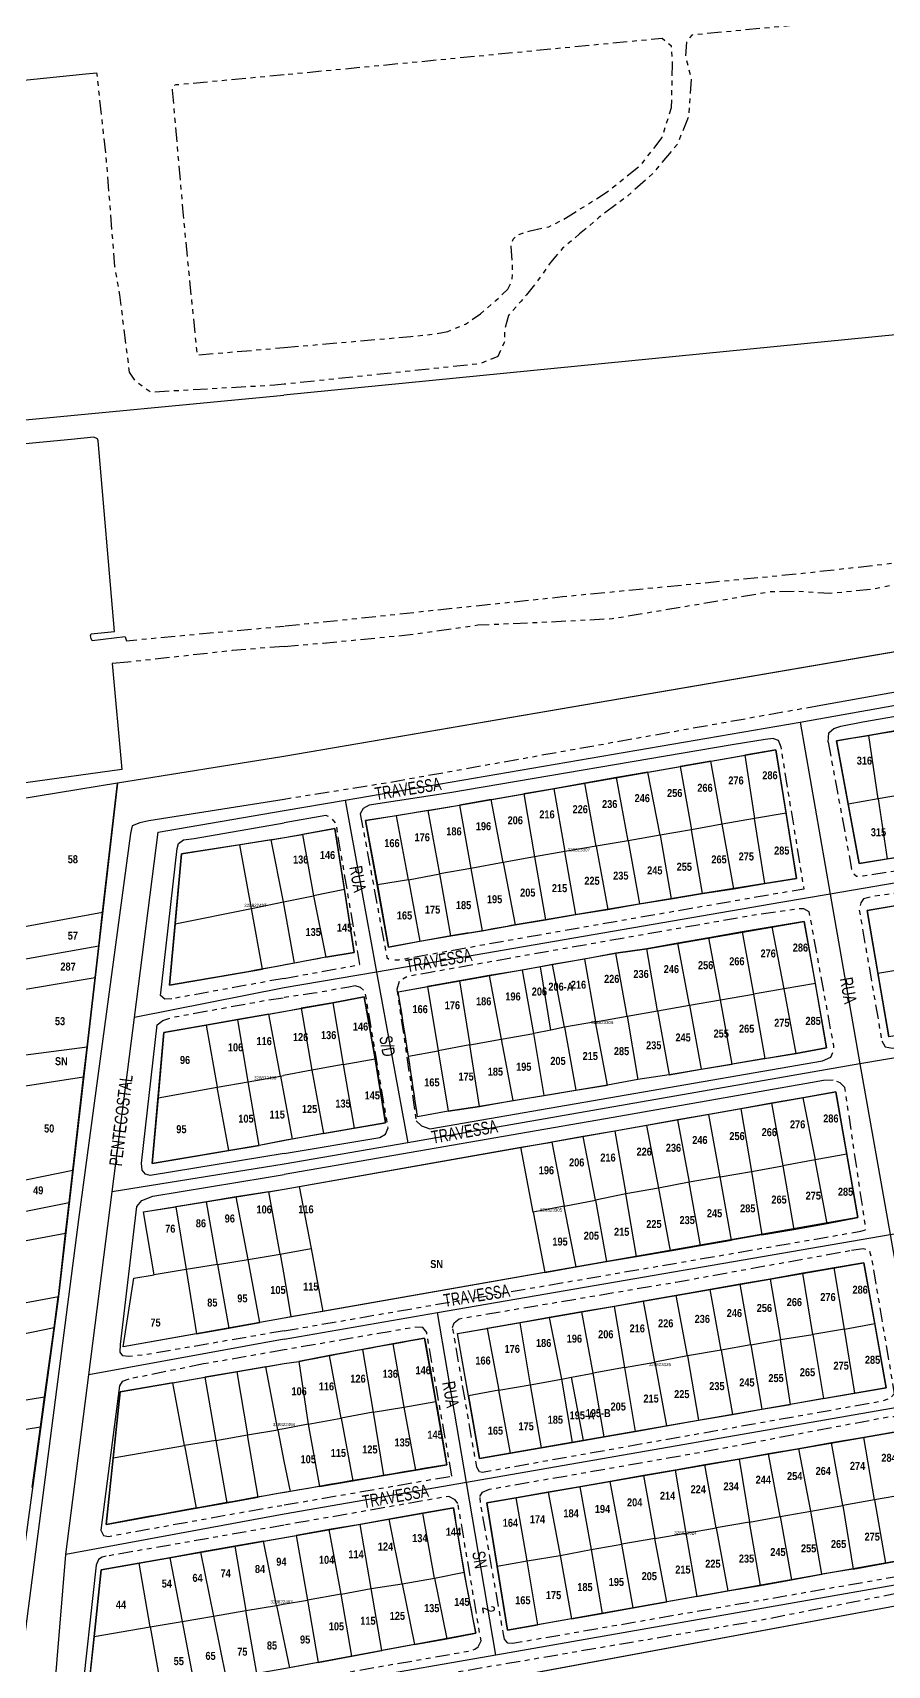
# Model space of a CAD drawing. Extents: x 205316 to 208372, y 4848714 to 4853250.
# Drawn here: x 205718 to 205985, y 4851613 to 4852124 of the extents above; entities that cross this region are included whole.
import ezdxf
from ezdxf.enums import TextEntityAlignment as Align

# ---------------------------------------------------------------- set-up
doc = ezdxf.new("R2010")
doc.units = 0
doc.header["$LTSCALE"] = 1.5
doc.header["$MEASUREMENT"] = 0
doc.linetypes.add('TRACO_25', pattern=[8, 3, -1, 1, -1, 1, -1])
for name, color, linetype in [('CD-MALHA-LOTES', 40, 'CONTINUOUS'), ('CD_TXT_QUADRA', 7, 'CONTINUOUS'), ('RU-QUADRAS', 6, 'CONTINUOUS'), ('SV-EIXO-RUA-N-PAV', 6, 'CONTINUOUS'), ('SV-EIXO-RUA-PAV', 20, 'CONTINUOUS'), ('SV-RUA-NAO-PAV-S-GUIA-C-GUIA', 7, 'CONTINUOUS'), ('SV-RUA-PAVIM-S-GUIA-C-GUIA', 7, 'CONTINUOUS'), ('SV-TXT-RUA-N-PAV-S-GUIA-C-GUIA', 7, 'CONTINUOUS'), ('SV-TXT-RUA-PAV-S-GUIA-C-GUIA', 7, 'CONTINUOUS'), ('Th_NmrPort', 7, 'CONTINUOUS')]:
    doc.layers.add(name, color=color, linetype=linetype)
doc.styles.add('ARIAL', font='arial.ttf')
doc.styles.add('ROMANS', font='arial.ttf', dxfattribs={"height": 0.2})
doc.styles.get("Standard").update_dxf_attribs({"font": 'swisscbo.ttf'})

msp = doc.modelspace()

# ---------------------------------------------------------------- linework, layer by layer
at = {"layer": 'CD-MALHA-LOTES', "linetype": 'Continuous'}
for p, q in [((206404.68, 4852070.14), (205796.26, 4852010.41)), ((205660.51, 4851997.41), (205796.26, 4852010.41)), ((206000.03, 4851932.31), (205796.26, 4851897.44)), ((205979.02, 4851904.06), (205968.94, 4851902.37)), ((205968.94, 4851902.37), (205972.58, 4851882.57)), ((205988.42, 4851905.65), (205979.02, 4851904.06)), ((205981.96, 4851884.22), (205979.02, 4851904.06)), ((205796.26, 4851897.44), (205744.21, 4851889.08)), ((205929.64, 4851896.05), (205920.06, 4851894.35)), ((205929.64, 4851896.05), (205940.27, 4851897.83)), ((205933.19, 4851876.35), (205929.64, 4851896.05)), ((205949.97, 4851899.52), (205940.27, 4851897.83)), ((205940.27, 4851897.83), (205943.31, 4851878.04)), ((205953.17, 4851879.74), (205949.97, 4851899.52)), ((205900.21, 4851890.89), (205890.29, 4851889.09)), ((205909.99, 4851892.59), (205900.21, 4851890.89)), ((205903.79, 4851871.08), (205900.21, 4851890.89)), ((205909.99, 4851892.59), (205920.06, 4851894.35)), ((205913.79, 4851872.88), (205909.99, 4851892.59)), ((205920.06, 4851894.35), (205923.59, 4851874.56)), ((205744.21, 4851889.08), (205696.04, 4851881.31)), ((205739.58, 4851848.82), (205744.21, 4851889.08)), ((205861.07, 4851883.99), (205871.19, 4851885.76)), ((205880.64, 4851887.37), (205871.19, 4851885.76)), ((205871.19, 4851885.76), (205874.56, 4851866.06)), ((205890.29, 4851889.09), (205880.64, 4851887.37)), ((205880.64, 4851887.37), (205884.05, 4851867.73)), ((205893.85, 4851869.44), (205890.29, 4851889.09)), ((205992.31, 4851886.04), (205981.96, 4851884.22)), ((205841.29, 4851880.56), (205831.46, 4851878.94)), ((205841.29, 4851880.56), (205851.11, 4851882.21)), ((205844.99, 4851860.76), (205841.29, 4851880.56)), ((205861.07, 4851883.99), (205851.11, 4851882.21)), ((205851.11, 4851882.21), (205854.66, 4851862.5)), ((205864.78, 4851864.36), (205861.07, 4851883.99)), ((205981.96, 4851884.22), (205972.58, 4851882.57)), ((205972.58, 4851882.57), (205975.98, 4851864.06)), ((205981.96, 4851884.22), (205984.74, 4851865.46)), ((205831.46, 4851878.94), (205821.79, 4851877.41)), ((205821.79, 4851877.41), (205825.5, 4851857.35)), ((205835.16, 4851858.96), (205831.46, 4851878.94)), ((205933.19, 4851876.35), (205923.59, 4851874.56)), ((205943.31, 4851878.04), (205933.19, 4851876.35)), ((205936.9, 4851856.13), (205933.19, 4851876.35)), ((205953.17, 4851879.74), (205943.31, 4851878.04)), ((205946.51, 4851857.74), (205943.31, 4851878.04)), ((205956.41, 4851859.34), (205953.17, 4851879.74)), ((205792.29, 4851871.44), (205782.49, 4851869.89)), ((205792.29, 4851871.44), (205796.44, 4851872.1)), ((205796.13, 4851852.04), (205792.29, 4851871.44)), ((205796.44, 4851872.1), (205802.08, 4851873.06)), ((205812.13, 4851874.96), (205802.08, 4851873.06)), ((205802.08, 4851873.06), (205805.47, 4851853.89)), ((205815.19, 4851855.89), (205812.13, 4851874.96)), ((205903.79, 4851871.08), (205893.85, 4851869.44)), ((205913.79, 4851872.88), (205903.79, 4851871.08)), ((205903.79, 4851871.08), (205907.38, 4851851.39)), ((205923.59, 4851874.56), (205913.79, 4851872.88)), ((205913.79, 4851872.88), (205917.32, 4851852.96)), ((205927.1, 4851854.66), (205923.59, 4851874.56)), ((205786.11, 4851849.99), (205782.49, 4851869.89)), ((205874.56, 4851866.06), (205864.78, 4851864.36)), ((205884.05, 4851867.73), (205874.56, 4851866.06)), ((205874.56, 4851866.06), (205877.96, 4851846.37)), ((205893.85, 4851869.44), (205884.05, 4851867.73)), ((205887.47, 4851848.04), (205884.05, 4851867.73)), ((205893.85, 4851869.44), (205897.45, 4851849.64)), ((205975.98, 4851864.06), (205984.74, 4851865.46)), ((205984.74, 4851865.46), (205996.04, 4851867.26)), ((205835.16, 4851858.96), (205844.99, 4851860.76)), ((205854.66, 4851862.5), (205844.99, 4851860.76)), ((205848.37, 4851841.45), (205844.99, 4851860.76)), ((205864.78, 4851864.36), (205854.66, 4851862.5)), ((205854.66, 4851862.5), (205858.22, 4851842.98)), ((205864.78, 4851864.36), (205868.51, 4851844.87)), ((205815.19, 4851855.89), (205805.47, 4851853.89)), ((205818.25, 4851836.18), (205815.19, 4851855.89)), ((205835.16, 4851858.96), (205825.5, 4851857.35)), ((205825.5, 4851857.35), (205828.96, 4851837.87)), ((205835.16, 4851858.96), (205838.71, 4851839.73)), ((205917.32, 4851852.96), (205927.1, 4851854.66)), ((205927.1, 4851854.66), (205936.9, 4851856.13)), ((205936.9, 4851856.13), (205946.51, 4851857.74)), ((205946.51, 4851857.74), (205956.41, 4851859.34)), ((205762.25, 4851845.12), (205786.11, 4851849.99)), ((205786.11, 4851849.99), (205796.13, 4851852.04)), ((205789.56, 4851831.04), (205786.11, 4851849.99)), ((205796.13, 4851852.04), (205805.47, 4851853.89)), ((205799.59, 4851832.9), (205796.13, 4851852.04)), ((205805.47, 4851853.89), (205809.39, 4851834.72)), ((205887.47, 4851848.04), (205897.45, 4851849.64)), ((205897.45, 4851849.64), (205907.38, 4851851.39)), ((205907.38, 4851851.39), (205917.32, 4851852.96)), ((205690.93, 4851839.94), (205739.58, 4851848.82)), ((205738.39, 4851838.25), (205739.58, 4851848.82)), ((205858.22, 4851842.98), (205868.51, 4851844.87)), ((205868.51, 4851844.87), (205877.96, 4851846.37)), ((205877.96, 4851846.37), (205887.47, 4851848.04)), ((205958.89, 4851845.9), (205948.85, 4851844.2)), ((205962.38, 4851826.56), (205958.89, 4851845.9)), ((205828.96, 4851837.87), (205838.71, 4851839.73)), ((205838.71, 4851839.73), (205848.37, 4851841.45)), ((205848.37, 4851841.45), (205858.22, 4851842.98)), ((205929.01, 4851840.81), (205919.36, 4851839.1)), ((205939.5, 4851842.62), (205929.01, 4851840.81)), ((205932.73, 4851821.47), (205929.01, 4851840.81)), ((205948.85, 4851844.2), (205939.5, 4851842.62)), ((205939.5, 4851842.62), (205942.99, 4851823.17)), ((205952.57, 4851824.87), (205948.85, 4851844.2)), ((205689.62, 4851829.67), (205738.39, 4851838.25)), ((205737.26, 4851828.44), (205738.39, 4851838.25)), ((205809.39, 4851834.72), (205799.59, 4851832.9)), ((205809.39, 4851834.72), (205818.25, 4851836.18)), ((205900.01, 4851835.96), (205890.15, 4851834.15)), ((205909.68, 4851837.39), (205900.01, 4851835.96)), ((205903.52, 4851816.27), (205900.01, 4851835.96)), ((205919.36, 4851839.1), (205909.68, 4851837.39)), ((205913, 4851817.98), (205909.68, 4851837.39)), ((205922.96, 4851819.79), (205919.36, 4851839.1)), ((205796.27, 4851832.21), (205789.56, 4851831.04)), ((205799.59, 4851832.9), (205796.27, 4851832.21)), ((205870.85, 4851830.72), (205860.39, 4851828.99)), ((205876.4, 4851831.78), (205870.85, 4851830.72)), ((205874.41, 4851810.95), (205870.85, 4851830.72)), ((205880.22, 4851832.41), (205876.4, 4851831.78)), ((205879.67, 4851811.98), (205876.4, 4851831.78)), ((205890.15, 4851834.15), (205880.22, 4851832.41)), ((205883.98, 4851812.86), (205880.22, 4851832.41)), ((205890.15, 4851834.15), (205893.66, 4851814.56)), ((205981.88, 4851829.78), (205991.25, 4851831.32)), ((205981.88, 4851829.78), (205985.25, 4851809.9)), ((205688.42, 4851820.24), (205737.26, 4851828.44)), ((205734.76, 4851806.75), (205737.26, 4851828.44)), ((205831.96, 4851823.92), (205841.18, 4851825.63)), ((205851.14, 4851827.36), (205841.18, 4851825.63)), ((205841.18, 4851825.63), (205844.43, 4851805.45)), ((205860.39, 4851828.99), (205851.14, 4851827.36)), ((205851.14, 4851827.36), (205854.32, 4851807.31)), ((205860.39, 4851828.99), (205864.14, 4851809.12)), ((205952.57, 4851824.87), (205942.99, 4851823.17)), ((205962.38, 4851826.56), (205952.57, 4851824.87)), ((205956.29, 4851804.63), (205952.57, 4851824.87)), ((205965.87, 4851806.44), (205962.38, 4851826.56)), ((205811.58, 4851820.5), (205801.68, 4851818.77)), ((205821.33, 4851822.34), (205811.58, 4851820.5)), ((205811.58, 4851820.5), (205814.73, 4851801.24)), ((205824.79, 4851802.97), (205821.33, 4851822.34)), ((205835.19, 4851803.82), (205831.96, 4851823.92)), ((205913, 4851817.98), (205922.96, 4851819.79)), ((205922.96, 4851819.79), (205932.73, 4851821.47)), ((205922.96, 4851819.79), (205926.66, 4851799.72)), ((205932.73, 4851821.47), (205942.99, 4851823.17)), ((205936.37, 4851801.33), (205932.73, 4851821.47)), ((205942.99, 4851823.17), (205946.5, 4851803.06)), ((205781.89, 4851815.27), (205771.92, 4851813.51)), ((205791.52, 4851816.98), (205781.89, 4851815.27)), ((205785.13, 4851795.82), (205781.89, 4851815.27)), ((205791.52, 4851816.98), (205796.27, 4851817.82)), ((205795.14, 4851797.58), (205791.52, 4851816.98)), ((205796.27, 4851817.82), (205801.68, 4851818.77)), ((205801.68, 4851818.77), (205804.96, 4851799.4)), ((205893.66, 4851814.56), (205883.98, 4851812.86)), ((205893.66, 4851814.56), (205903.52, 4851816.27)), ((205897.35, 4851794.77), (205893.66, 4851814.56)), ((205903.52, 4851816.27), (205913, 4851817.98)), ((205903.52, 4851816.27), (205906.84, 4851796.49)), ((205913, 4851817.98), (205916.7, 4851798.01)), ((205771.92, 4851813.51), (205775.44, 4851794.1)), ((205854.32, 4851807.31), (205864.14, 4851809.12)), ((205864.14, 4851809.12), (205874.41, 4851810.95)), ((205864.14, 4851809.12), (205867.83, 4851789.92)), ((205879.67, 4851811.98), (205874.41, 4851810.95)), ((205877.61, 4851791.54), (205874.41, 4851810.95)), ((205883.98, 4851812.86), (205879.67, 4851811.98)), ((205883.98, 4851812.86), (205887.49, 4851793.16)), ((205685.92, 4851800.45), (205734.76, 4851806.75)), ((205733.67, 4851797.33), (205734.76, 4851806.75)), ((205835.19, 4851803.82), (205844.43, 4851805.45)), ((205838.03, 4851784.86), (205835.19, 4851803.82)), ((205854.32, 4851807.31), (205844.43, 4851805.45)), ((205844.43, 4851805.45), (205847.62, 4851786.61)), ((205857.34, 4851788.12), (205854.32, 4851807.31)), ((205946.5, 4851803.06), (205956.29, 4851804.63)), ((205956.29, 4851804.63), (205965.87, 4851806.44)), ((205804.96, 4851799.4), (205796.13, 4851797.79)), ((205814.73, 4851801.24), (205804.96, 4851799.4)), ((205804.96, 4851799.4), (205808.63, 4851779.63)), ((205814.73, 4851801.24), (205824.79, 4851802.97)), ((205814.73, 4851801.24), (205818.18, 4851781.37)), ((205828.04, 4851783), (205824.79, 4851802.97)), ((205916.7, 4851798.01), (205926.66, 4851799.72)), ((205926.66, 4851799.72), (205936.37, 4851801.33)), ((205946.5, 4851803.06), (205936.37, 4851801.33)), ((205684.58, 4851789.87), (205733.67, 4851797.33)), ((205730.31, 4851768.21), (205733.67, 4851797.33)), ((205756.91, 4851790.81), (205775.44, 4851794.1)), ((205775.44, 4851794.1), (205785.13, 4851795.82)), ((205779.03, 4851774.29), (205775.44, 4851794.1)), ((205785.13, 4851795.82), (205795.14, 4851797.58)), ((205788.48, 4851775.86), (205785.13, 4851795.82)), ((205795.14, 4851797.58), (205796.13, 4851797.79)), ((205795.14, 4851797.58), (205796.56, 4851790.25)), ((205887.49, 4851793.16), (205897.35, 4851794.77)), ((205906.84, 4851796.49), (205897.35, 4851794.77)), ((205916.7, 4851798.01), (205906.84, 4851796.49)), ((205756.91, 4851790.81), (205755.08, 4851770.32)), ((205796.56, 4851790.25), (205798.88, 4851777.9)), ((205857.34, 4851788.12), (205867.83, 4851789.92)), ((205867.83, 4851789.92), (205877.61, 4851791.54)), ((205877.61, 4851791.54), (205887.49, 4851793.16)), ((205948.65, 4851789.11), (205939.06, 4851787.37)), ((205958.44, 4851790.78), (205948.65, 4851789.11)), ((205948.65, 4851789.11), (205952.16, 4851769.57)), ((205968.72, 4851792.67), (205958.44, 4851790.78)), ((205958.44, 4851790.78), (205962.25, 4851771.4)), ((205972.21, 4851773.15), (205968.72, 4851792.67)), ((205847.62, 4851786.61), (205838.03, 4851784.86)), ((205847.62, 4851786.61), (205857.34, 4851788.12)), ((205919.25, 4851783.96), (205909.55, 4851782.19)), ((205929.04, 4851785.62), (205919.25, 4851783.96)), ((205919.25, 4851783.96), (205922.9, 4851764.41)), ((205939.06, 4851787.37), (205929.04, 4851785.62)), ((205932.6, 4851766.16), (205929.04, 4851785.62)), ((205939.06, 4851787.37), (205942.36, 4851767.79)), ((205808.63, 4851779.63), (205798.88, 4851777.9)), ((205808.63, 4851779.63), (205818.18, 4851781.37)), ((205818.18, 4851781.37), (205828.04, 4851783)), ((205889.81, 4851778.76), (205880.03, 4851776.93)), ((205899.68, 4851780.42), (205889.81, 4851778.76)), ((205893.63, 4851758.8), (205889.81, 4851778.76)), ((205909.55, 4851782.19), (205899.68, 4851780.42)), ((205899.68, 4851780.42), (205903.16, 4851760.79)), ((205909.55, 4851782.19), (205913.28, 4851762.62)), ((205755.08, 4851770.32), (205779.03, 4851774.29)), ((205779.03, 4851774.29), (205788.48, 4851775.86)), ((205798.88, 4851777.9), (205788.48, 4851775.86)), ((205801.07, 4851763.06), (205870.32, 4851775.35)), ((205870.32, 4851775.35), (205880.03, 4851776.93)), ((205874.14, 4851755.06), (205870.32, 4851775.35)), ((205880.03, 4851776.93), (205883.84, 4851756.97)), ((205972.21, 4851773.15), (205962.25, 4851771.4)), ((205975.6, 4851753.39), (205972.21, 4851773.15)), ((205680.55, 4851758.01), (205730.31, 4851768.21)), ((205729.16, 4851758.14), (205730.31, 4851768.21)), ((205942.36, 4851767.79), (205952.16, 4851769.57)), ((205962.25, 4851771.4), (205952.16, 4851769.57)), ((205952.16, 4851769.57), (205955.62, 4851749.69)), ((205965.99, 4851751.52), (205962.25, 4851771.4)), ((205796.34, 4851762.22), (205801.07, 4851763.06)), ((205801.07, 4851763.06), (205804.74, 4851743.7)), ((205922.9, 4851764.41), (205913.28, 4851762.62)), ((205932.6, 4851766.16), (205922.9, 4851764.41)), ((205926.47, 4851744.62), (205922.9, 4851764.41)), ((205932.6, 4851766.16), (205942.36, 4851767.79)), ((205936.15, 4851746.28), (205932.6, 4851766.16)), ((205942.36, 4851767.79), (205945.61, 4851747.94)), ((205679.29, 4851748.05), (205729.16, 4851758.14)), ((205728.05, 4851748.54), (205729.16, 4851758.14)), ((205772.08, 4851758.32), (205762.52, 4851756.79)), ((205781.38, 4851759.82), (205772.08, 4851758.32)), ((205775.52, 4851738.75), (205772.08, 4851758.32)), ((205791.59, 4851761.46), (205781.38, 4851759.82)), ((205785.05, 4851740.32), (205781.38, 4851759.82)), ((205791.59, 4851761.46), (205796.34, 4851762.22)), ((205795.09, 4851741.97), (205791.59, 4851761.46)), ((205883.84, 4851756.97), (205893.63, 4851758.8)), ((205903.16, 4851760.79), (205893.63, 4851758.8)), ((205893.63, 4851758.8), (205897.11, 4851739.67)), ((205913.28, 4851762.62), (205903.16, 4851760.79)), ((205906.48, 4851741.25), (205903.16, 4851760.79)), ((205913.28, 4851762.62), (205917.01, 4851742.99)), ((205752.4, 4851755.16), (205762.52, 4851756.79)), ((205755.73, 4851735.51), (205752.4, 4851755.16)), ((205762.52, 4851756.79), (205765.7, 4851737.17)), ((205883.84, 4851756.97), (205874.14, 4851755.06)), ((205874.14, 4851755.06), (205877.79, 4851736.26)), ((205887.58, 4851737.96), (205883.84, 4851756.97)), ((205965.99, 4851751.52), (205975.6, 4851753.39)), ((205678.17, 4851739.2), (205728.05, 4851748.54)), ((205725.78, 4851728.77), (205728.05, 4851748.54)), ((205945.61, 4851747.94), (205936.15, 4851746.28)), ((205945.61, 4851747.94), (205955.62, 4851749.69)), ((205955.62, 4851749.69), (205965.99, 4851751.52)), ((205795.09, 4851741.97), (205804.74, 4851743.7)), ((205804.74, 4851743.7), (205808.45, 4851724.08)), ((205906.48, 4851741.25), (205917.01, 4851742.99)), ((205917.01, 4851742.99), (205926.47, 4851744.62)), ((205926.47, 4851744.62), (205936.15, 4851746.28)), ((205775.52, 4851738.75), (205765.7, 4851737.17)), ((205775.52, 4851738.75), (205785.05, 4851740.32)), ((205775.52, 4851738.75), (205779.01, 4851718.87)), ((205785.05, 4851740.32), (205795.09, 4851741.97)), ((205788.75, 4851720.61), (205785.05, 4851740.32)), ((205795.09, 4851741.97), (205796.33, 4851734.93)), ((205877.79, 4851736.26), (205887.58, 4851737.96)), ((205887.58, 4851737.96), (205897.11, 4851739.67)), ((205897.11, 4851739.67), (205906.48, 4851741.25)), ((205968.2, 4851737.67), (205958.45, 4851735.96)), ((205977.53, 4851739.29), (205968.2, 4851737.67)), ((205971.45, 4851718.47), (205968.2, 4851737.67)), ((205980.89, 4851720.32), (205977.53, 4851739.29)), ((205746.06, 4851712.96), (205749.32, 4851734.44)), ((205749.32, 4851734.44), (205755.73, 4851735.51)), ((205765.7, 4851737.17), (205755.73, 4851735.51)), ((205765.7, 4851737.17), (205768.96, 4851717.07)), ((205796.33, 4851734.93), (205798.39, 4851722.33)), ((205877.79, 4851736.26), (205808.45, 4851724.08)), ((205938.85, 4851732.54), (205929.51, 4851730.92)), ((205948.17, 4851734.16), (205938.85, 4851732.54)), ((205942.18, 4851713.62), (205938.85, 4851732.54)), ((205958.45, 4851735.96), (205948.17, 4851734.16)), ((205948.17, 4851734.16), (205951.4, 4851715.24)), ((205961.54, 4851716.85), (205958.45, 4851735.96)), ((205675.65, 4851719.28), (205725.78, 4851728.77)), ((205908.68, 4851727.26), (205899.43, 4851725.64)), ((205918.88, 4851729.06), (205908.68, 4851727.26)), ((205912.22, 4851708.19), (205908.68, 4851727.26)), ((205929.51, 4851730.92), (205918.88, 4851729.06)), ((205922.36, 4851710.15), (205918.88, 4851729.06)), ((205932.85, 4851712), (205929.51, 4851730.92)), ((205798.39, 4851722.33), (205796.33, 4851721.97)), ((205808.45, 4851724.08), (205798.39, 4851722.33)), ((205879.2, 4851722.14), (205870, 4851720.52)), ((205889.41, 4851723.93), (205879.2, 4851722.14)), ((205879.2, 4851722.14), (205883.01, 4851702.89)), ((205899.43, 4851725.64), (205889.41, 4851723.93)), ((205892.87, 4851704.74), (205889.41, 4851723.93)), ((205899.43, 4851725.64), (205902.66, 4851706.57)), ((205674.26, 4851708.78), (205724.45, 4851718.99)), ((205721.49, 4851697.35), (205724.45, 4851718.99)), ((205768.96, 4851717.07), (205746.06, 4851712.96)), ((205768.96, 4851717.07), (205779.01, 4851718.87)), ((205779.01, 4851718.87), (205788.75, 4851720.61)), ((205796.33, 4851721.97), (205788.75, 4851720.61)), ((205850.47, 4851717.13), (205859.73, 4851718.74)), ((205853.98, 4851697.69), (205850.47, 4851717.13)), ((205870, 4851720.52), (205859.73, 4851718.74)), ((205859.73, 4851718.74), (205863.42, 4851699.43)), ((205870, 4851720.52), (205873.22, 4851701.16)), ((205971.45, 4851718.47), (205961.54, 4851716.85)), ((205971.45, 4851718.47), (205980.89, 4851720.32)), ((205974.66, 4851698.5), (205971.45, 4851718.47)), ((205984.47, 4851700.21), (205980.89, 4851720.32)), ((205820.86, 4851712.21), (205810.52, 4851710.24)), ((205830.3, 4851713.95), (205820.86, 4851712.21)), ((205820.86, 4851712.21), (205824.2, 4851692.56)), ((205840.21, 4851715.68), (205830.3, 4851713.95)), ((205830.3, 4851713.95), (205833.76, 4851694.18)), ((205843.78, 4851695.92), (205840.21, 4851715.68)), ((205932.85, 4851712), (205922.36, 4851710.15)), ((205942.18, 4851713.62), (205932.85, 4851712)), ((205932.85, 4851712), (205936.44, 4851691.86)), ((205942.18, 4851713.62), (205951.4, 4851715.24)), ((205942.18, 4851713.62), (205945.66, 4851693.5)), ((205951.4, 4851715.24), (205961.54, 4851716.85)), ((205954.62, 4851695.01), (205951.4, 4851715.24)), ((205961.54, 4851716.85), (205964.88, 4851696.8)), ((205790.61, 4851706.75), (205781.5, 4851705.19)), ((205790.61, 4851706.75), (205796.36, 4851707.74)), ((205794.4, 4851687.05), (205790.61, 4851706.75)), ((205796.36, 4851707.74), (205800.92, 4851708.4)), ((205810.52, 4851710.24), (205800.92, 4851708.4)), ((205800.92, 4851708.4), (205803.85, 4851688.79)), ((205814.17, 4851690.72), (205810.52, 4851710.24)), ((205902.66, 4851706.57), (205912.22, 4851708.19)), ((205922.36, 4851710.15), (205912.22, 4851708.19)), ((205912.22, 4851708.19), (205915.84, 4851688.27)), ((205922.36, 4851710.15), (205925.82, 4851690.04)), ((205761.57, 4851701.77), (205771.58, 4851703.49)), ((205765.24, 4851682.11), (205761.57, 4851701.77)), ((205781.5, 4851705.19), (205771.58, 4851703.49)), ((205771.58, 4851703.49), (205775, 4851683.77)), ((205781.5, 4851705.19), (205784.86, 4851685.46)), ((205873.22, 4851701.16), (205883.01, 4851702.89)), ((205883.01, 4851702.89), (205886.18, 4851703.51)), ((205883.01, 4851702.89), (205886.35, 4851683.13)), ((205886.18, 4851703.51), (205892.87, 4851704.74)), ((205889.91, 4851683.77), (205886.18, 4851703.51)), ((205902.66, 4851706.57), (205892.87, 4851704.74)), ((205896.32, 4851684.87), (205892.87, 4851704.74)), ((205902.66, 4851706.57), (205906.01, 4851686.58)), ((205671.66, 4851689.21), (205721.49, 4851697.35)), ((205720.22, 4851688.04), (205721.49, 4851697.35)), ((205863.42, 4851699.43), (205853.98, 4851697.69)), ((205853.98, 4851697.69), (205857.43, 4851678.12)), ((205863.42, 4851699.43), (205873.22, 4851701.16)), ((205867.05, 4851679.79), (205863.42, 4851699.43)), ((205873.22, 4851701.16), (205876.66, 4851681.46)), ((205964.88, 4851696.8), (205954.62, 4851695.01)), ((205964.88, 4851696.8), (205974.66, 4851698.5)), ((205974.66, 4851698.5), (205984.47, 4851700.21)), ((205824.2, 4851692.56), (205814.17, 4851690.72)), ((205824.2, 4851692.56), (205833.76, 4851694.18)), ((205824.2, 4851692.56), (205827.42, 4851672.8)), ((205833.76, 4851694.18), (205843.78, 4851695.92)), ((205833.76, 4851694.18), (205837.33, 4851674.42)), ((205847.13, 4851676.15), (205843.78, 4851695.92)), ((205925.82, 4851690.04), (205936.44, 4851691.86)), ((205936.44, 4851691.86), (205945.66, 4851693.5)), ((205945.66, 4851693.5), (205954.62, 4851695.01)), ((205670.44, 4851679.99), (205720.22, 4851688.04)), ((205717.62, 4851669), (205720.22, 4851688.04)), ((205784.86, 4851685.46), (205794.4, 4851687.05)), ((205796.29, 4851687.39), (205794.4, 4851687.05)), ((205794.4, 4851687.05), (205796.27, 4851677.28)), ((205803.85, 4851688.79), (205796.29, 4851687.39)), ((205803.85, 4851688.79), (205814.17, 4851690.72)), ((205803.85, 4851688.79), (205807.38, 4851669.34)), ((205814.17, 4851690.72), (205817.8, 4851671.14)), ((205896.32, 4851684.87), (205906.01, 4851686.58)), ((205906.01, 4851686.58), (205915.84, 4851688.27)), ((205915.84, 4851688.27), (205925.82, 4851690.04)), ((205986.96, 4851686.37), (205977.5, 4851684.68)), ((205742.9, 4851678.32), (205765.24, 4851682.11)), ((205775, 4851683.77), (205765.24, 4851682.11)), ((205765.24, 4851682.11), (205768.83, 4851662.54)), ((205775, 4851683.77), (205784.86, 4851685.46)), ((205775, 4851683.77), (205778.41, 4851664.25)), ((205788.19, 4851666), (205784.86, 4851685.46)), ((205867.05, 4851679.79), (205876.66, 4851681.46)), ((205876.66, 4851681.46), (205886.35, 4851683.13)), ((205886.35, 4851683.13), (205889.91, 4851683.77)), ((205889.91, 4851683.77), (205896.32, 4851684.87)), ((205967.42, 4851682.95), (205957.21, 4851681.14)), ((205977.5, 4851684.68), (205967.42, 4851682.95)), ((205970.91, 4851663.39), (205967.42, 4851682.95)), ((205980.83, 4851665.19), (205977.5, 4851684.68)), ((205742.9, 4851678.32), (205740.68, 4851657.51)), ((205796.27, 4851677.28), (205798.21, 4851667.79)), ((205837.33, 4851674.42), (205847.13, 4851676.15)), ((205857.43, 4851678.12), (205867.05, 4851679.79)), ((205927.79, 4851676.08), (205918.56, 4851674.47)), ((205938.5, 4851677.93), (205927.79, 4851676.08)), ((205931.39, 4851656.42), (205927.79, 4851676.08)), ((205947.67, 4851679.53), (205938.5, 4851677.93)), ((205938.5, 4851677.93), (205941.78, 4851658.24)), ((205957.21, 4851681.14), (205947.67, 4851679.53)), ((205951.35, 4851659.94), (205947.67, 4851679.53)), ((205960.89, 4851661.59), (205957.21, 4851681.14)), ((205807.38, 4851669.34), (205817.8, 4851671.14)), ((205817.8, 4851671.14), (205827.42, 4851672.8)), ((205827.42, 4851672.8), (205837.33, 4851674.42)), ((205908.6, 4851672.74), (205898.24, 4851670.93)), ((205918.56, 4851674.47), (205908.6, 4851672.74)), ((205908.6, 4851672.74), (205912.17, 4851653.08)), ((205918.56, 4851674.47), (205921.91, 4851654.77)), ((205778.41, 4851664.25), (205788.19, 4851666)), ((205796.27, 4851667.44), (205788.19, 4851666)), ((205798.21, 4851667.79), (205796.27, 4851667.44)), ((205807.38, 4851669.34), (205798.21, 4851667.79)), ((205878.87, 4851667.56), (205868.81, 4851665.77)), ((205888.69, 4851669.26), (205878.87, 4851667.56)), ((205878.87, 4851667.56), (205882.61, 4851647.84)), ((205898.24, 4851670.93), (205888.69, 4851669.26)), ((205888.69, 4851669.26), (205892.24, 4851649.71)), ((205901.9, 4851651.28), (205898.24, 4851670.93)), ((205990.49, 4851666.82), (205980.83, 4851665.19)), ((205740.68, 4851657.51), (205768.83, 4851662.54)), ((205768.83, 4851662.54), (205778.41, 4851664.25)), ((205839.68, 4851661.02), (205829.12, 4851659.16)), ((205849.25, 4851662.73), (205839.68, 4851661.02)), ((205843.31, 4851640.66), (205839.68, 4851661.02)), ((205852.56, 4851642.58), (205849.25, 4851662.73)), ((205868.81, 4851665.77), (205859.7, 4851664.21)), ((205859.7, 4851664.21), (205862.88, 4851644.46)), ((205872.29, 4851646.16), (205868.81, 4851665.77)), ((205951.35, 4851659.94), (205960.89, 4851661.59)), ((205960.89, 4851661.59), (205970.91, 4851663.39)), ((205964.41, 4851641.96), (205960.89, 4851661.59)), ((205980.83, 4851665.19), (205970.91, 4851663.39)), ((205970.91, 4851663.39), (205974.19, 4851643.51)), ((205980.83, 4851665.19), (205984.26, 4851645.36)), ((205810.37, 4851655.88), (205800.08, 4851654.08)), ((205820.08, 4851657.48), (205810.37, 4851655.88)), ((205814.14, 4851635.75), (205810.37, 4851655.88)), ((205829.12, 4851659.16), (205820.08, 4851657.48)), ((205823.57, 4851637.5), (205820.08, 4851657.48)), ((205833.18, 4851638.9), (205829.12, 4851659.16)), ((205921.91, 4851654.77), (205931.39, 4851656.42)), ((205941.78, 4851658.24), (205931.39, 4851656.42)), ((205931.39, 4851656.42), (205935.03, 4851636.72)), ((205941.78, 4851658.24), (205951.35, 4851659.94)), ((205945.21, 4851638.46), (205941.78, 4851658.24)), ((205951.35, 4851659.94), (205954.89, 4851640.16)), ((205780.9, 4851650.7), (205770.22, 4851648.81)), ((205789.83, 4851652.27), (205780.9, 4851650.7)), ((205780.9, 4851650.7), (205784.38, 4851630.57)), ((205789.83, 4851652.27), (205800.08, 4851654.08)), ((205793.97, 4851632.17), (205789.83, 4851652.27)), ((205800.08, 4851654.08), (205803.58, 4851633.87)), ((205892.24, 4851649.71), (205901.9, 4851651.28)), ((205912.17, 4851653.08), (205901.9, 4851651.28)), ((205905.39, 4851631.43), (205901.9, 4851651.28)), ((205912.17, 4851653.08), (205921.91, 4851654.77)), ((205915.96, 4851633.32), (205912.17, 4851653.08)), ((205921.91, 4851654.77), (205925.26, 4851634.97)), ((205760.63, 4851647.11), (205750.99, 4851645.44)), ((205770.22, 4851648.81), (205760.63, 4851647.11)), ((205760.63, 4851647.11), (205764.42, 4851627.16)), ((205770.22, 4851648.81), (205774.21, 4851628.81)), ((205862.88, 4851644.46), (205872.29, 4851646.16)), ((205872.29, 4851646.16), (205882.61, 4851647.84)), ((205875.6, 4851626.08), (205872.29, 4851646.16)), ((205882.61, 4851647.84), (205892.24, 4851649.71)), ((205882.61, 4851647.84), (205886.1, 4851628.04)), ((205892.24, 4851649.71), (205895.67, 4851629.68)), ((205984.26, 4851645.36), (205994.08, 4851647.21)), ((205754.49, 4851625.48), (205750.99, 4851645.44)), ((205833.18, 4851638.9), (205843.31, 4851640.66)), ((205843.31, 4851640.66), (205852.56, 4851642.58)), ((205843.31, 4851640.66), (205847.15, 4851621.74)), ((205856.23, 4851623.49), (205852.56, 4851642.58)), ((205862.88, 4851644.46), (205866.1, 4851624.46)), ((205954.89, 4851640.16), (205964.41, 4851641.96)), ((205974.19, 4851643.51), (205964.41, 4851641.96)), ((205974.19, 4851643.51), (205984.26, 4851645.36)), ((205814.14, 4851635.75), (205803.58, 4851633.87)), ((205814.14, 4851635.75), (205823.57, 4851637.5)), ((205817.44, 4851616.31), (205814.14, 4851635.75)), ((205823.57, 4851637.5), (205833.18, 4851638.9)), ((205826.89, 4851618.06), (205823.57, 4851637.5)), ((205833.18, 4851638.9), (205837.09, 4851619.96)), ((205925.26, 4851634.97), (205935.03, 4851636.72)), ((205935.03, 4851636.72), (205945.21, 4851638.46)), ((205945.21, 4851638.46), (205954.89, 4851640.16)), ((205774.21, 4851628.81), (205784.38, 4851630.57)), ((205784.38, 4851630.57), (205793.97, 4851632.17)), ((205787.83, 4851610.92), (205784.38, 4851630.57)), ((205793.97, 4851632.17), (205796.04, 4851632.53)), ((205793.97, 4851632.17), (205796.52, 4851619.7)), ((205796.04, 4851632.53), (205803.58, 4851633.87)), ((205803.58, 4851633.87), (205806.96, 4851614.35)), ((205895.67, 4851629.68), (205900.2, 4851630.48)), ((205900.2, 4851630.48), (205905.39, 4851631.43)), ((205905.39, 4851631.43), (205915.96, 4851633.32)), ((205925.26, 4851634.97), (205915.96, 4851633.32)), ((205736.94, 4851622.5), (205754.49, 4851625.48)), ((205754.49, 4851625.48), (205764.42, 4851627.16)), ((205754.49, 4851625.48), (205758.03, 4851605.73)), ((205764.42, 4851627.16), (205774.21, 4851628.81)), ((205764.42, 4851627.16), (205768.18, 4851607.5)), ((205774.21, 4851628.81), (205778.17, 4851609.24)), ((205866.1, 4851624.46), (205875.6, 4851626.08)), ((205886.1, 4851628.04), (205875.6, 4851626.08)), ((205886.1, 4851628.04), (205895.67, 4851629.68)), ((205736.94, 4851622.5), (205734.73, 4851601.68)), ((205837.09, 4851619.96), (205847.15, 4851621.74)), ((205847.15, 4851621.74), (205856.23, 4851623.49)), ((205796.52, 4851619.7), (205798, 4851612.71)), ((205806.96, 4851614.35), (205817.44, 4851616.31)), ((205817.44, 4851616.31), (205826.89, 4851618.06)), ((205837.09, 4851619.96), (205826.89, 4851618.06)), ((205806.96, 4851614.35), (205798, 4851612.71))]:
    msp.add_line(p, q, dxfattribs=at)
at = {"layer": 'CD-MALHA-LOTES', "linetype": 'Continuous', "flags": 128}
for points in [[(205782.49, 4851869.89), (205764.3, 4851867.02), (205762.25, 4851845.12)], [(205987.93, 4851850.92), (205978.57, 4851849.31), (205981.88, 4851829.78)], [(205762.25, 4851845.12), (205760.46, 4851825.96), (205789.56, 4851831.04)], [(205771.92, 4851813.51), (205758.73, 4851811.18), (205756.91, 4851790.81)], [(205724.45, 4851718.99), (205725.76, 4851728.61), (205725.78, 4851728.77)], [(205761.57, 4851701.77), (205745.1, 4851698.95), (205742.9, 4851678.32)], [(205750.99, 4851645.44), (205739.15, 4851643.31), (205736.94, 4851622.5)]]:
    msp.add_lwpolyline(points, dxfattribs=at)
at = {"layer": 'CD-MALHA-LOTES'}
msp.add_lwpolyline([(205875.99, 4851611.48), (205994.06, 4851633.3), (205997.11, 4851633.73), (205999.25, 4851633.13), (206000.64, 4851630.86), (206011.24, 4851565.94)], dxfattribs=at)
at = {"layer": 'RU-QUADRAS', "linetype": 'Continuous'}
msp.add_lwpolyline([(206395.64, 4852001.44), (206000.03, 4851932.31), (205796.26, 4851897.44), (205744.21, 4851889.08), (205725.78, 4851728.77), (205683.19, 4851415.75), (205673.37, 4851344.58, 0.002857), (205653.28, 4851188.54, -0.001798)], format="xyb", dxfattribs=at)
for points in [[(205968.94, 4851902.37, 0.002355), (206118.57, 4851927.92), (206125.29, 4851887.87), (205975.98, 4851864.06)], [(205821.79, 4851877.41), (205851.11, 4851882.21), (205949.97, 4851899.52), (205956.41, 4851859.34), (205927.1, 4851854.66), (205868.51, 4851844.87, -0.013776), (205848.37, 4851841.45), (205828.96, 4851837.87)], [(205760.46, 4851825.96), (205764.3, 4851867.02), (205796.44, 4851872.1), (205812.13, 4851874.96), (205818.25, 4851836.18), (205809.39, 4851834.72, -0.005331)], [(205978.57, 4851849.31), (206117.04, 4851873.36, -0.007338), (206124.29, 4851833.18), (205985.25, 4851809.9)], [(205831.96, 4851823.92), (205900.01, 4851835.96), (205909.68, 4851837.39), (205958.89, 4851845.9), (205965.87, 4851806.44), (205956.29, 4851804.63), (205916.7, 4851798.01), (205906.84, 4851796.49), (205897.35, 4851794.77), (205857.34, 4851788.12), (205847.62, 4851786.61), (205838.03, 4851784.86, 0.005325)], [(205755.08, 4851770.32), (205758.73, 4851811.18), (205811.58, 4851820.5), (205821.33, 4851822.34, -0.007717), (205828.04, 4851783), (205796.31, 4851777.51), (205788.48, 4851775.86)], [(205740.68, 4851657.51), (205745.1, 4851698.95), (205796.36, 4851707.74), (205800.92, 4851708.4, -0.005678), (205840.21, 4851715.68, -0.005443), (205847.13, 4851676.15, 0.003783)], [(205734.73, 4851601.68), (205739.15, 4851643.31), (205849.25, 4851662.73, 0.013559), (205856.23, 4851623.49), (205796.25, 4851612.39)], [(205824.09, 4851601.89), (205994.06, 4851633.3), (205997.11, 4851633.73), (205999.25, 4851633.13), (206000.64, 4851630.86), (206013.45, 4851552.37), (206012.44, 4851543.93), (206010.78, 4851541.73, -0.051625), (206005.5, 4851540.22), (205840.32, 4851510.42)]]:
    msp.add_lwpolyline(points, format="xyb", close=True, dxfattribs=at)
for points in [[(205746.06, 4851712.96), (205749.32, 4851734.44), (205755.73, 4851735.51), (205752.4, 4851755.16), (205796.34, 4851762.22), (205968.72, 4851792.67), (205975.6, 4851753.39), (205796.33, 4851721.97)], [(205850.47, 4851717.13), (205977.53, 4851739.29), (205984.47, 4851700.21), (205857.43, 4851678.12)], [(205859.7, 4851664.21), (205986.96, 4851686.37), (205994.08, 4851647.21), (205866.1, 4851624.46)]]:
    msp.add_lwpolyline(points, close=True, dxfattribs=at)
at = {"layer": 'SV-EIXO-RUA-N-PAV', "flags": 128}
for points in [[(206955.48, 4852028.72), (206870.19, 4852013.81), (206859.43, 4852011.85), (206850.1, 4852010.15), (206801.88, 4852001.36), (206677.53, 4851979.27), (206507.86, 4851949.06), (206498.82, 4851947.53), (206495.84, 4851947.02), (206486.7, 4851945.47), (206319.83, 4851916.13), (206313.52, 4851914.22), (206303.86, 4851910.94), (206287.89, 4851909.74), (206132.09, 4851882.78), (206121.94, 4851881.02), (206110.24, 4851879), (205966.99, 4851854.49), (205951.55, 4851851.85), (205825.21, 4851830.07), (205796.34, 4851825.19)], [(205796.31, 4851880.54), (205815.37, 4851883.8), (205957.54, 4851908.14)], [(205957.54, 4851908.14), (205966.99, 4851854.49), (205976.22, 4851801.42), (205985.73, 4851748.08), (205990.5, 4851721.01), (205995.75, 4851695.39), (206006.71, 4851641.96), (206013.03, 4851611.11), (206016.4, 4851588.97), (206024.16, 4851537.94)], [(205815.37, 4851883.8), (205825.21, 4851830.07), (205834.97, 4851776.76)], [(205796.34, 4851825.19), (205749.55, 4851815.88)], [(205796.3, 4851715.4), (205844.24, 4851723.67), (205985.73, 4851748.08), (206140.94, 4851774.86)], [(206162.85, 4851724.49), (205995.75, 4851695.39), (205853.29, 4851670.59), (205796.3, 4851660.67)], [(205862.49, 4851616.65), (205853.29, 4851670.59), (205844.24, 4851723.67)], [(205796.3, 4851715.4), (205735.31, 4851704.26)], [(206169.85, 4851670.9), (206160.11, 4851668.03), (206013.33, 4851643.16), (206006.71, 4851641.96), (205995.47, 4851639.94), (205862.49, 4851616.65), (205818.23, 4851608.9), (205796.3, 4851605.06)], [(205796.3, 4851660.67), (205728.14, 4851648.09)]]:
    msp.add_lwpolyline(points, dxfattribs=at)
at = {"layer": 'SV-EIXO-RUA-PAV', "flags": 128}
for points in [[(206686.35, 4851926.32), (206508.24, 4851894.7), (206462.75, 4851886.62), (206322.61, 4851861.73), (206309.38, 4851859.38), (206167.86, 4851834.74), (206162.29, 4851832.95), (206157.08, 4851831.27), (206148.22, 4851829.35), (206130.19, 4851826.89), (206114.33, 4851824.73), (205976.22, 4851801.42), (205834.97, 4851776.76), (205796.3, 4851770.11)], [(205957.54, 4851908.14), (206038.18, 4851922.51)], [(205756.95, 4851873.79), (205796.31, 4851880.54)], [(205690.92, 4851415.71), (205698.99, 4851470.08), (205706.46, 4851478.26), (205708.59, 4851494.91), (205713.93, 4851536.79), (205723.53, 4851592.57), (205728.14, 4851648.09), (205735.31, 4851704.26), (205742.6, 4851761.39), (205749.55, 4851815.88), (205756.95, 4851873.79)], [(205796.3, 4851770.11), (205742.6, 4851761.39)]]:
    msp.add_lwpolyline(points, dxfattribs=at)
at = {"layer": 'SV-RUA-NAO-PAV-S-GUIA-C-GUIA', "linetype": 'TRACO_25', "flags": 128}
for points in [[(206431.32, 4852378.58), (206424.19, 4852340.71), (206416.32, 4852311.19), (206410.78, 4852296.72), (206409.25, 4852290.56), (206408.11, 4852284.03), (206406.28, 4852271.68), (206404.26, 4852262.66), (206404.03, 4852258.64), (206404.31, 4852254.84), (206406.22, 4852242.34), (206406.57, 4852234.44), (206406.64, 4852228.66), (206407.78, 4852216.28), (206410.32, 4852202.17), (206410.96, 4852195.57), (206409.97, 4852188.48), (206407.33, 4852184.32), (206402.89, 4852182.85), (206393.58, 4852180.17), (206366.74, 4852172.29), (206334.22, 4852168.08), (206304.05, 4852164.95), (206276.04, 4852164.86), (206260.72, 4852164.03), (206261.09, 4852157.9), (206258.07, 4852156.21), (206250.48, 4852155.21), (206126.14, 4852142.59), (206020.67, 4852132.12), (205923.69, 4852122.87), (205922.03, 4852120.7), (205921.71, 4852116.4), (205923.56, 4852109.08), (205922.72, 4852097.41), (205919.21, 4852088.76), (205911.57, 4852079.66), (205903.78, 4852072.66), (205894.82, 4852065.95), (205888.68, 4852060.73), (205883.35, 4852056.29), (205879.58, 4852051.8), (205874.82, 4852045.11), (205872.03, 4852041.72), (205870.39, 4852039.73), (205866.42, 4852035.28), (205865.25, 4852030.8), (205865.14, 4852026.79), (205863.13, 4852022.46), (205857.44, 4852020.16), (205796.31, 4852013.77)], [(205796.31, 4852025.25), (205835.91, 4852028.68), (205843.18, 4852029.46), (205847.49, 4852030.29), (205853.03, 4852032.6), (205857.73, 4852035.83), (205862.49, 4852039.91), (205864.41, 4852041.72), (205866.25, 4852043.45), (205867.62, 4852046.46), (205867.74, 4852049.67), (205867.25, 4852056.79), (205867.87, 4852059.08), (205869.35, 4852060.5), (205873.19, 4852061.74), (205879, 4852062.97), (205884.29, 4852065.65), (205896.69, 4852073.45), (205907.85, 4852082.31), (205914.44, 4852090.9), (205917.4, 4852100.26), (205917.7, 4852113.65), (205917.39, 4852119.41), (205914.45, 4852121.8), (205796.31, 4852110.43)], [(205796.31, 4852013.77), (205793.47, 4852013.47), (205754.63, 4852011.27), (205750.03, 4852014.55), (205748.02, 4852017.59), (205744.97, 4852041.72), (205743.42, 4852050.61), (205740.82, 4852083.71), (205737.84, 4852111.05)], [(205796.31, 4852110.43), (205771.14, 4852108.09), (205762.49, 4852107.29), (205761.46, 4852106.88), (205761.34, 4852105.63), (205764.6, 4852068.68), (205765.49, 4852059.04), (205767.21, 4852041.72), (205769.11, 4852022.9), (205796.31, 4852025.25)], [(205796.31, 4851931.88), (205808.56, 4851932.9), (205835.76, 4851935.55), (205856.81, 4851938.55), (205878.93, 4851939.53), (205898.85, 4851940.55), (205924.17, 4851944.78), (205948.24, 4851948.98), (205957.2, 4851949.13), (205966.84, 4851948.47), (205980.46, 4851949.84), (205998.98, 4851953.59), (206009.94, 4851955.95), (206027.48, 4851959.72), (206025.99, 4851967.16), (206009.89, 4851963.02), (206004.6, 4851961.66), (205985.43, 4851957.63), (205958.43, 4851954.62), (205883.35, 4851947.32), (205803.8, 4851938.89), (205796.31, 4851938.2)], [(205746.62, 4851934.8), (205747.1, 4851933.64), (205796.31, 4851938.2)], [(205796.31, 4851931.88), (205780.11, 4851930.53), (205747.45, 4851926.92)], [(205966.33, 4851901.96), (205973.66, 4851862.26), (205974.04, 4851861.05), (205975.24, 4851860.08), (205977.23, 4851860.2), (205979.32, 4851860.45), (206010.45, 4851865.49), (206045.24, 4851870.93), (206108.73, 4851880.73), (206120.9, 4851883.06), (206128.5, 4851884.84), (206119.49, 4851932.96)], [(205964.02, 4851913.39), (205829.2, 4851889.3), (205796.31, 4851884.06)], [(205949.24, 4851903.07), (205950.69, 4851902.55), (205951.51, 4851900.48), (205958.71, 4851856.05), (205891.88, 4851844.45), (205832.1, 4851833.83), (205829.66, 4851833.7)], [(205819.98, 4851832.43), (205812.52, 4851876.66), (205810.94, 4851878.44), (205809.35, 4851879.02)], [(205820.11, 4851879.59), (205828.42, 4851834.69), (205829.66, 4851833.7)], [(206125.68, 4851828.53), (206126.66, 4851829.55), (206126.79, 4851832.5), (206123.84, 4851857.16), (206120.19, 4851876.17), (206118.58, 4851877.55), (206116.53, 4851877.64), (206066.3, 4851869.66), (206038.18, 4851864.67), (206028.77, 4851861.59), (206010.49, 4851858.57), (205984.85, 4851854.32), (205980.29, 4851853.74), (205977.43, 4851852.94), (205976.56, 4851851.75), (205975.98, 4851849.86), (205983.09, 4851808.64)], [(205964.54, 4851802.31), (205967.2, 4851803.55), (205968.06, 4851805.53), (205968.06, 4851807.18), (205960.83, 4851846.86), (205960.36, 4851848.92), (205958.78, 4851849.89), (205956.62, 4851849.78), (205941.49, 4851847.58), (205841.44, 4851829.9), (205834.76, 4851828.66), (205832.29, 4851827.18)], [(205796.31, 4851828.12), (205819.98, 4851832.43)], [(205796.31, 4851828.12), (205761.25, 4851821.74)], [(205818.49, 4851825.81), (205816.58, 4851825.43), (205805.64, 4851823.46), (205796.31, 4851822.11)], [(205826.23, 4851778.37), (205827.96, 4851779.48), (205828.82, 4851781.46), (205821.65, 4851823.96), (205820.23, 4851825.32), (205818.49, 4851825.81)], [(205832.29, 4851827.18), (205831.55, 4851824.7), (205837.63, 4851783.57)], [(205756.68, 4851813.59), (205758.45, 4851814.93), (205761.02, 4851815.89), (205791.06, 4851821.35), (205796.31, 4851822.11)], [(205796.31, 4851718), (205887.92, 4851733.82), (205976.57, 4851749.12), (205977.98, 4851749.6), (205977.9, 4851751.3), (205971.57, 4851794.01), (205970.14, 4851795.48), (205967.95, 4851796.27)], [(205848.99, 4851719.05), (205849.42, 4851720.45), (205850.98, 4851721.77), (205918.77, 4851733.21), (205973.63, 4851743.16)], [(205973.63, 4851743.16), (205977.24, 4851743.75), (205979.09, 4851743.32), (205979.9, 4851740.6), (205986.99, 4851698.33), (205985.67, 4851696.85), (205983, 4851695.94), (205858.29, 4851673.74)], [(205796.31, 4851718), (205753.14, 4851710.54), (205747.73, 4851709.93)], [(205840.87, 4851717.47), (205839.64, 4851719.05), (205837.09, 4851719.1), (205796.31, 4851712.01)], [(205848.77, 4851672.63), (205840.87, 4851717.47)], [(205858.29, 4851673.74), (205857.39, 4851673.91), (205856.51, 4851675.37), (205848.99, 4851719.05)], [(205796.31, 4851712.01), (205771.15, 4851707.63)], [(205771.15, 4851707.63), (205747.83, 4851702.92)], [(205857.53, 4851666.24), (205858.35, 4851667.58), (205860.5, 4851668.49), (205927.06, 4851680.15), (205985.61, 4851691.24), (205987.89, 4851691.24), (205989.11, 4851690.01), (205990.04, 4851688.17), (205998.73, 4851648.87), (205998.78, 4851645.97), (205998.06, 4851643.98), (205996.49, 4851643.06), (205993.85, 4851642.19), (205867.67, 4851620.25), (205866.27, 4851620.43)], [(205796.33, 4851663.58), (205848.77, 4851672.63)], [(205850.65, 4851664.06), (205849.77, 4851665.22), (205847.82, 4851666.27), (205821.91, 4851661.73), (205796.3, 4851657.26)], [(205866.27, 4851620.43), (205865.22, 4851621.65), (205864.87, 4851623.23), (205857.75, 4851663.84), (205857.53, 4851666.24)], [(205739.09, 4851655.7), (205739.87, 4851654.03), (205741.41, 4851653.77), (205782.23, 4851661.14), (205796.33, 4851663.58)], [(205855.92, 4851618.5), (205856.97, 4851619.2), (205857.85, 4851621.13), (205850.65, 4851664.06)], [(205796.3, 4851657.26), (205740.71, 4851647.54)], [(205796.3, 4851607.89), (205854.34, 4851617.97), (205855.92, 4851618.5)]]:
    msp.add_lwpolyline(points, dxfattribs=at)
msp.add_lwpolyline([(206012.1, 4851579.26), (206013.37, 4851572.71), (206016.11, 4851554.89), (206016.11, 4851550.06), (206015.3, 4851545.87), (206013.69, 4851542.32), (206012.31, 4851541.22), (206010.47, 4851539.74), (206006.11, 4851537.81), (205998.49, 4851535.93), (205895.39, 4851517.52), (205893.42, 4851516.06), (205840.62, 4851507.27), (205839.15, 4851508.8), (205821.98, 4851604.46), (205822.9, 4851606.39), (205827.52, 4851607.52), (205944.3, 4851627.45), (205997.77, 4851637.97), (205999.82, 4851637.27), (206001.23, 4851635.21)], close=True, dxfattribs=at)
at = {"layer": 'SV-RUA-PAVIM-S-GUIA-C-GUIA', "flags": 128}
for points in [[(205546.54, 4852092.3), (205602.08, 4852097.45), (205678.28, 4852105.08), (205734.37, 4852110.75), (205737.84, 4852111.05)], [(205746.62, 4851934.8), (205736.35, 4851933.62), (205736.01, 4851934.33), (205735.77, 4851935.18), (205736.03, 4851935.83), (205743.34, 4851936.56), (205738.19, 4851996.06), (205738.05, 4851996.77), (205736.86, 4851997.24), (205729.8, 4851996.56), (205590.55, 4851983.27), (205522.24, 4851977.16)], [(205966.33, 4851901.96), (205966.58, 4851904.8), (205968.06, 4851906.16), (205970.29, 4851906.91), (205977.13, 4851908.26), (206010.18, 4851914), (206038.1, 4851918.9), (206050, 4851923.5), (206066.02, 4851926.56), (206085.78, 4851929.07), (206095.39, 4851930.4), (206105.27, 4851931), (206114.25, 4851932.13), (206119.49, 4851932.96)], [(205747.45, 4851926.92), (205742.59, 4851926.5), (205745.64, 4851893.43), (205715.52, 4851889.23), (205711.85, 4851921.21), (205683.5, 4851918.38), (205680.84, 4851917.97), (205678.77, 4851916.65), (205678, 4851915.06), (205678.06, 4851912.71), (205681.66, 4851878.99)], [(206037.39, 4851925.29), (206015.52, 4851922.49), (206010.13, 4851921.62), (205964.02, 4851913.39)], [(205949.24, 4851903.07), (205946.69, 4851902.76), (205936.36, 4851901.13), (205848.16, 4851886.13), (205822.95, 4851882.24), (205821, 4851881.21), (205820.11, 4851879.59)], [(205796.31, 4851884.06), (205754.06, 4851877.34), (205751.25, 4851876.78), (205748.81, 4851875.82), (205748.32, 4851873.35), (205732.1, 4851752.74), (205704.63, 4851541.88), (205695.99, 4851474.17)], [(205761.25, 4851821.74), (205759.05, 4851821.68), (205757.72, 4851822.75), (205758.12, 4851826.32), (205762.93, 4851868.68), (205763.36, 4851870.32), (205764.87, 4851871.4), (205768.23, 4851871.84), (205796.31, 4851876.74)], [(205809.35, 4851879.02), (205796.31, 4851876.74)], [(205983.09, 4851808.64), (205984.11, 4851806.72), (205986.4, 4851806.33), (206010.77, 4851810.56), (206040.65, 4851815.33), (206100.88, 4851825.06), (206125.68, 4851828.53)], [(205796.31, 4851773.42), (205754.41, 4851766.49), (205753.05, 4851766.99), (205751.94, 4851768.23), (205751.8, 4851770.36), (205756.68, 4851813.59)], [(205837.63, 4851783.57), (205839.22, 4851782.02), (205841.89, 4851781.1), (205964.54, 4851802.31)], [(205967.95, 4851796.27), (205964.85, 4851796.17), (205960.79, 4851795.44), (205899.11, 4851784.65), (205796.31, 4851766.85)], [(205796.31, 4851773.42), (205826.23, 4851778.37)], [(205747.73, 4851709.93), (205745.88, 4851710.21), (205745.1, 4851711.37), (205745.21, 4851713.75), (205750.28, 4851756.86), (205751.84, 4851758.67), (205755.31, 4851760.11), (205790.7, 4851765.88), (205796.31, 4851766.85)], [(205747.83, 4851702.92), (205745.67, 4851702.15), (205744.9, 4851700.81), (205739.09, 4851655.7)], [(205740.71, 4851647.54), (205739.48, 4851647.28), (205738.34, 4851646.57), (205737.58, 4851644.81), (205732.64, 4851600.24)]]:
    msp.add_lwpolyline(points, dxfattribs=at)

# ---------------------------------------------------------------- texts
at = {"layer": 'CD_TXT_QUADRA', "color": 7, "linetype": 'Continuous', "style": 'ROMANS'}
for s, p in [('328823307', (205888.41, 4851868.29)), ('328822497', (205787.33, 4851850.92)), ('328823306', (205895.74, 4851814.35)), ('328822496', (205790.41, 4851797.03)), ('328823305', (205879.75, 4851755.75)), ('328823325', (205913.74, 4851707.46)), ('328822494', (205796.27, 4851688.71)), ('328823324', (205921.73, 4851654.85)), ('328822493', (205795.53, 4851633.32))]:
    msp.add_text(s, height=1, dxfattribs=at).set_placement(p, align=Align.MIDDLE)
at = {"layer": 'SV-TXT-RUA-N-PAV-S-GUIA-C-GUIA', "style": 'ARIAL', "width": 0.7}
for s, rotation, p in [('TRAVESSA', 9, (205825.04, 4851883.76)), ('RUA                                          S/D', 280, (205816.69, 4851862.9)), ('TRAVESSA', 10, (205834.74, 4851829.97)), ('RUA', 280, (205969.97, 4851828.05)), ('TRAVESSA', 9, (205846.49, 4851725.44)), ('RUA                                          SN           2', 280, (205845.7, 4851701.85)), ('TRAVESSA', 10, (205821.18, 4851662.53))]:
    msp.add_text(s, height=4, rotation=rotation, dxfattribs=at).set_placement(p)
at = {"layer": 'SV-TXT-RUA-PAV-S-GUIA-C-GUIA', "style": 'ARIAL', "width": 0.7}
for s, rotation, p in [('PENTECOSTAL', 83, (205745.58, 4851769.29)), ('TRAVESSA', 10, (205842.75, 4851776.43))]:
    msp.add_text(s, height=4, rotation=rotation, dxfattribs=at).set_placement(p)
at = {"layer": 'Th_NmrPort', "color": 1}
for s, p in [('316', (205975.28, 4851896.16)), ('276', (205935.14, 4851889.97)), ('286', (205945.76, 4851891.59)), ('246', (205905.84, 4851884.44)), ('256', (205916, 4851886.05)), ('266', (205925.45, 4851887.67)), ('216', (205876.08, 4851879.37)), ('226', (205886.46, 4851880.98)), ('236', (205895.69, 4851882.6)), ('186', (205847.01, 4851874.07)), ('196', (205856.24, 4851875.68)), ('206', (205866.16, 4851877.52)), ('315', (205979.67, 4851873.8)), ('166', (205827.63, 4851870.38)), ('176', (205837.09, 4851872.22)), ('58', (205728.7, 4851865.35)), ('136', (205799.11, 4851865.26)), ('146', (205807.5, 4851866.66)), ('265', (205929.84, 4851865.31)), ('275', (205938.37, 4851866.23)), ('285', (205949.45, 4851868.07)), ('225', (205890.15, 4851858.62)), ('235', (205899.15, 4851860.23)), ('245', (205909.77, 4851861.85)), ('255', (205918.99, 4851863)), ('205', (205870.08, 4851854.93)), ('215', (205880, 4851856.32)), ('175', (205840.32, 4851849.63)), ('185', (205850.01, 4851851.01)), ('195', (205859.7, 4851852.86)), ('145', (205812.82, 4851844)), ('165', (205831.55, 4851847.79)), ('57', (205728.7, 4851841.47)), ('135', (205803.02, 4851842.61)), ('266', (205935.42, 4851833.47)), ('276', (205945.2, 4851835.91)), ('286', (205955.28, 4851837.75)), ('287', (205726.42, 4851831.81)), ('226', (205896.32, 4851827.98)), ('236', (205905.48, 4851829.5)), ('246', (205914.95, 4851831.03)), ('256', (205925.65, 4851832.25)), ('206', (205873.71, 4851824.01)), ('206-A', (205878.91, 4851825.54)), ('216', (205885.93, 4851826.15)), ('166', (205836.44, 4851818.51)), ('176', (205846.52, 4851819.74)), ('186', (205856.3, 4851820.96)), ('196', (205865.46, 4851822.48)), ('53', (205724.71, 4851814.76)), ('146', (205817.82, 4851813.07)), ('275', (205949.47, 4851814.24)), ('285', (205959.25, 4851814.85)), ('116', (205787.7, 4851808.52)), ('126', (205799.09, 4851809.79)), ('136', (205807.85, 4851810.4)), ('245', (205918.62, 4851809.66)), ('255', (205930.53, 4851810.88)), ('265', (205938.48, 4851812.41)), ('96', (205763.77, 4851802.63)), ('106', (205778.75, 4851806.57)), ('205', (205879.52, 4851802.34)), ('215', (205889.6, 4851803.86)), ('285', (205899.37, 4851805.39)), ('235', (205909.45, 4851807.22)), ('SN', (205724.71, 4851802.25)), ('175', (205850.8, 4851797.45)), ('185', (205859.96, 4851798.98)), ('195', (205868.82, 4851800.5)), ('165', (205840.11, 4851795.62)), ('125', (205801.89, 4851787.31)), ('135', (205812.35, 4851789.01)), ('145', (205821.47, 4851791.56)), ('105', (205782.01, 4851784.29)), ('115', (205791.77, 4851785.59)), ('276', (205954.41, 4851782.51)), ('286', (205964.79, 4851784.35)), ('50', (205721.3, 4851781.22)), ('95', (205762.63, 4851781)), ('246', (205923.86, 4851777.63)), ('256', (205935.47, 4851778.85)), ('266', (205945.55, 4851780.07)), ('216', (205895.14, 4851772.14)), ('226', (205906.45, 4851773.97)), ('236', (205915.61, 4851775.19)), ('196', (205875.9, 4851768.17)), ('206', (205885.37, 4851770.61)), ('49', (205717.89, 4851761.89)), ('265', (205948.6, 4851759.01)), ('275', (205959.3, 4851760.23)), ('285', (205969.38, 4851761.45)), ('86', (205768.73, 4851751.59)), ('96', (205777.75, 4851753.1)), ('106', (205787.7, 4851755.91)), ('116', (205800.75, 4851755.96)), ('225', (205909.5, 4851751.38)), ('235', (205919.89, 4851752.6)), ('245', (205928.44, 4851754.74)), ('285', (205938.83, 4851756.26)), ('76', (205759.15, 4851749.9)), ('205', (205889.95, 4851747.71)), ('215', (205899.42, 4851748.94)), ('195', (205880.17, 4851745.88)), ('SN', (205841.99, 4851738.86)), ('115', (205802.27, 4851731.84)), ('85', (205772.3, 4851726.82)), ('95', (205781.69, 4851728.13)), ('105', (205792.02, 4851730.76)), ('266', (205953.38, 4851726.97)), ('276', (205963.89, 4851728.56)), ('286', (205973.94, 4851730.85)), ('236', (205924.61, 4851721.72)), ('246', (205934.65, 4851723.54)), ('256', (205944.02, 4851725.14)), ('75', (205754.55, 4851720.59)), ('206', (205894.46, 4851716.92)), ('216', (205904.28, 4851718.75)), ('226', (205913.19, 4851720.35)), ('176', (205865.22, 4851712.36)), ('186', (205875.04, 4851714.19)), ('196', (205884.64, 4851715.55)), ('146', (205837.39, 4851705.66)), ('166', (205856.09, 4851708.71)), ('275', (205968, 4851707.11)), ('285', (205977.82, 4851708.94)), ('116', (205807.16, 4851700.63)), ('126', (205817.02, 4851703.04)), ('136', (205827.1, 4851704.57)), ('235', (205929.17, 4851700.72)), ('245', (205938.54, 4851701.86)), ('255', (205947.67, 4851703.23)), ('265', (205957.49, 4851705.06)), ('106', (205798.62, 4851699.1)), ('215', (205908.62, 4851696.84)), ('225', (205918.21, 4851698.21)), ('185', (205878.7, 4851690.22)), ('195-A', (205885.55, 4851691.59)), ('195-B', (205890.57, 4851692.28)), ('205', (205898.34, 4851694.33)), ('145', (205841.11, 4851685.53)), ('165', (205859.97, 4851686.8)), ('175', (205869.56, 4851688.17)), ('125', (205820.74, 4851680.93)), ('135', (205830.82, 4851683.12)), ('105', (205801.47, 4851677.87)), ('115', (205810.89, 4851679.84)), ('274', (205973.14, 4851675.8)), ('284', (205982.97, 4851678.32)), ('244', (205943.68, 4851671.47)), ('254', (205953.5, 4851672.61)), ('264', (205962.41, 4851674.21)), ('214', (205913.76, 4851666.45)), ('224', (205923.35, 4851668.5)), ('234', (205933.63, 4851669.41)), ('184', (205883.61, 4851660.97)), ('194', (205893.43, 4851662.34)), ('204', (205903.48, 4851664.39)), ('144', (205846.85, 4851655.19)), ('164', (205864.65, 4851658)), ('174', (205873.11, 4851659.14)), ('124', (205825.61, 4851650.6)), ('134', (205836.34, 4851653.22)), ('255', (205957.84, 4851650.02)), ('265', (205967.21, 4851651.38)), ('275', (205977.71, 4851653.67)), ('94', (205793.87, 4851645.84)), ('104', (205807.21, 4851646.44)), ('114', (205816.41, 4851648.19)), ('225', (205927.92, 4851645.22)), ('235', (205938.43, 4851646.82)), ('245', (205948.25, 4851648.87)), ('64', (205767.67, 4851640.8)), ('74', (205776.46, 4851642.26)), ('84', (205787.2, 4851643.57)), ('195', (205897.77, 4851639.52)), ('205', (205908.05, 4851641.34)), ('215', (205918.56, 4851643.4)), ('54', (205758.07, 4851639.01)), ('175', (205878.13, 4851635.41)), ('185', (205887.95, 4851637.92)), ('44', (205743.76, 4851632.42)), ('125', (205829.33, 4851628.93)), ('135', (205840.07, 4851631.34)), ('145', (205849.48, 4851633.31)), ('165', (205868.54, 4851633.81)), ('105', (205810.28, 4851625.65)), ('115', (205820.13, 4851627.4)), ('85', (205790.94, 4851619.67)), ('95', (205801.3, 4851621.54)), ('55', (205761.81, 4851614.79)), ('65', (205771.74, 4851616.42)), ('75', (205781.67, 4851617.72))]:
    msp.add_text(s, height=2.5, dxfattribs=at).set_placement(p, align=Align.MIDDLE_LEFT)

doc.saveas('drawing.dxf')
